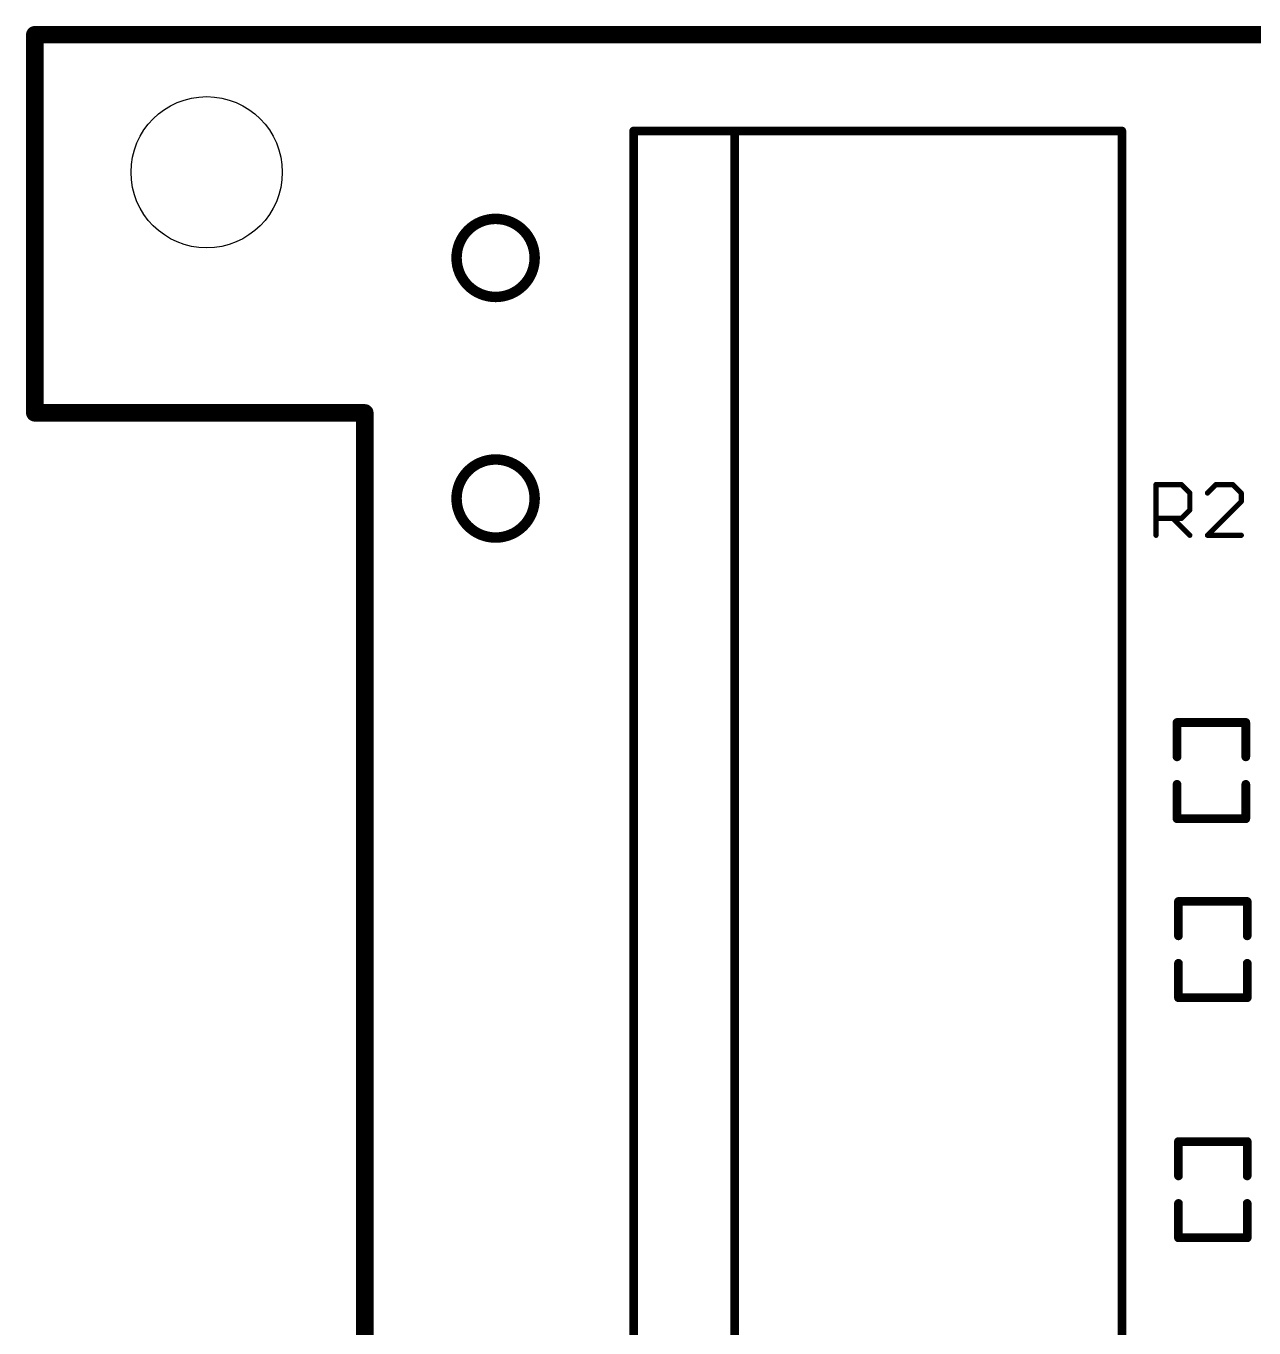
# Model space of a CAD drawing. Extents: x -33.1 to 40.1, y -20.3 to 20.1.
# Drawn here: x -33.13 to -15.27, y 1.19 to 20.13 of the extents above; entities that cross this region are included whole.
import ezdxf

# ---------------------------------------------------------------- set-up
doc = ezdxf.new("R2010")
doc.units = 0
for name, color, linetype in [('20', 53, 'CONTINUOUS'), ('201', 110, 'CONTINUOUS'), ('21', 253, 'CONTINUOUS')]:
    doc.layers.add(name, color=color, linetype=linetype)

msp = doc.modelspace()

# ---------------------------------------------------------------- linework, layer by layer
at = {"layer": '20', "const_width": 0.254}
for points in [[(-33, 20), (24, 20)], [(-33, 20), (-33, 14.5)], [(-33, 14.5), (-28.2, 14.5)], [(-28.2, -14.5), (-28.2, 14.5)]]:
    msp.add_lwpolyline(points, dxfattribs=at)
at = {"layer": '20', "const_width": 0.127}
for points in [[(-33, 20.0635, 1), (-33, 19.9365)], [(-32.9365, 20, 1), (-33.0635, 20)], [(-33, 14.5635, 1), (-33, 14.4365)], [(-28.1365, 14.5, 1), (-28.2635, 14.5)], [(-28.2, 14.4365, 1), (-28.2, 14.5635)], [(-33.0635, 14.5, 1), (-32.9365, 14.5)]]:
    msp.add_lwpolyline(points, format="xyb", dxfattribs=at)
at = {"layer": '20'}
msp.add_circle((-30.5, 18), 1.1, dxfattribs=at)
at = {"layer": '201', "const_width": 0.1524}
for points in [[(-26.298, 16.186, 1), (-26.298, 17.322, 1), (-26.298, 16.186)], [(-26.298, 12.686, 1), (-26.298, 13.822, 1), (-26.298, 12.686)]]:
    msp.add_lwpolyline(points, format="xyb", dxfattribs=at)
at = {"layer": '21'}
for points, const_width in [([(-24.2583, 18.6, 1), (-24.3218, 18.6)], 0.0635), ([(-24.29, 18.6318, 1), (-24.29, 18.5683)], 0.0635), ([(-22.82, 18.6318, 1), (-22.82, 18.5683)], 0.0635), ([(-22.7883, 18.6, 1), (-22.8517, 18.6)], 0.0635), ([(-22.82, 18.5683, 1), (-22.82, 18.6318)], 0.0635), ([(-17.1583, 18.6, 1), (-17.2218, 18.6)], 0.0635), ([(-17.19, 18.5683, 1), (-17.19, 18.6318)], 0.0635), ([(-16.6935, 13.4756, 1), (-16.6935, 13.4375)], 0.0381), ([(-16.6745, 13.4565, 1), (-16.7126, 13.4565)], 0.0381), ([(-16.3115, 13.47, 1), (-16.3384, 13.4431)], 0.0381), ([(-16.3249, 13.4375, 1), (-16.3249, 13.4756)], 0.0381), ([(-15.8223, 13.4756, 1), (-15.8223, 13.4375)], 0.0381), ([(-15.8088, 13.4431, 1), (-15.8357, 13.47)], 0.0381), ([(-15.563, 13.47, 1), (-15.59, 13.4431)], 0.0381), ([(-15.5765, 13.4375, 1), (-15.5765, 13.4756)], 0.0381), ([(-16.183, 13.3337, 1), (-16.2211, 13.3337)], 0.0381), ([(-16.2155, 13.3202, 1), (-16.1886, 13.3471)], 0.0381), ([(-15.9586, 13.3471, 1), (-15.9317, 13.3202)], 0.0381), ([(-15.4346, 13.3337, 1), (-15.4727, 13.3337)], 0.0381), ([(-15.4671, 13.3202, 1), (-15.4402, 13.3471)], 0.0381), ([(-16.2211, 13.0879, 1), (-16.183, 13.0879)], 0.0381), ([(-16.1886, 13.0744, 1), (-16.2155, 13.1014)], 0.0381), ([(-15.4727, 13.2108, 1), (-15.4346, 13.2108)], 0.0381), ([(-15.4402, 13.1973, 1), (-15.4671, 13.2243)], 0.0381), ([(-16.6935, 12.9841, 1), (-16.6935, 12.946)], 0.0381), ([(-16.4343, 12.9785, 1), (-16.4613, 12.9516)], 0.0381), ([(-16.3384, 12.9785, 1), (-16.3115, 12.9516)], 0.0381), ([(-16.3249, 12.946, 1), (-16.3249, 12.9841)], 0.0381), ([(-16.7126, 12.7193, 1), (-16.6745, 12.7193)], 0.0381), ([(-16.2155, 12.7058, 1), (-16.1886, 12.7328)], 0.0381), ([(-15.9586, 12.7328, 1), (-15.9317, 12.7058)], 0.0381), ([(-15.9451, 12.7384, 1), (-15.9451, 12.7003)], 0.0381), ([(-15.4536, 12.7003, 1), (-15.4536, 12.7384)], 0.0381), ([(-16.3877, 10.0282, 1), (-16.3877, 9.9647)], 0.0635), ([(-16.356, 9.9964, 1), (-16.4195, 9.9964)], 0.0635), ([(-15.3559, 9.9964, 1), (-15.4195, 9.9964)], 0.0635), ([(-15.3877, 9.9647, 1), (-15.3877, 10.0282)], 0.0635), ([(-16.4195, 9.4964, 1), (-16.356, 9.4964)], 0.0635), ([(-15.4195, 9.4964, 1), (-15.3559, 9.4964)], 0.0635), ([(-16.356, 9.0964, 1), (-16.4195, 9.0964)], 0.0635), ([(-15.3559, 9.0964, 1), (-15.4195, 9.0964)], 0.0635), ([(-16.3877, 8.6282, 1), (-16.3877, 8.5647)], 0.0635), ([(-16.4195, 8.5964, 1), (-16.356, 8.5964)], 0.0635), ([(-15.4195, 8.5964, 1), (-15.3559, 8.5964)], 0.0635), ([(-15.3877, 8.5647, 1), (-15.3877, 8.6282)], 0.0635), ([(-16.3354, 7.3929, 1), (-16.3988, 7.3929)], 0.0635), ([(-16.3671, 7.4246, 1), (-16.3671, 7.3612)], 0.0635), ([(-15.3354, 7.3929, 1), (-15.3989, 7.3929)], 0.0635), ([(-15.3671, 7.3612, 1), (-15.3671, 7.4246)], 0.0635), ([(-16.3988, 6.8929, 1), (-16.3354, 6.8929)], 0.0635), ([(-15.3989, 6.8929, 1), (-15.3354, 6.8929)], 0.0635), ([(-16.3354, 6.4929, 1), (-16.3988, 6.4929)], 0.0635), ([(-15.3354, 6.4929, 1), (-15.3989, 6.4929)], 0.0635), ([(-16.3671, 6.0247, 1), (-16.3671, 5.9612)], 0.0635), ([(-16.3988, 5.9929, 1), (-16.3354, 5.9929)], 0.0635), ([(-15.3989, 5.9929, 1), (-15.3354, 5.9929)], 0.0635), ([(-15.3671, 5.9612, 1), (-15.3671, 6.0247)], 0.0635), ([(-16.3671, 3.9322, 1), (-16.3671, 3.8687)], 0.0635), ([(-16.3354, 3.9004, 1), (-16.3988, 3.9004)], 0.0635), ([(-15.3354, 3.9004, 1), (-15.3989, 3.9004)], 0.0635), ([(-15.3671, 3.8687, 1), (-15.3671, 3.9322)], 0.0635), ([(-16.3988, 3.4004, 1), (-16.3354, 3.4004)], 0.0635), ([(-15.3989, 3.4004, 1), (-15.3354, 3.4004)], 0.0635), ([(-16.3354, 3.0004, 1), (-16.3988, 3.0004)], 0.0635), ([(-15.3354, 3.0004, 1), (-15.3989, 3.0004)], 0.0635), ([(-16.3671, 2.5322, 1), (-16.3671, 2.4686)], 0.0635), ([(-16.3988, 2.5004, 1), (-16.3354, 2.5004)], 0.0635), ([(-15.3989, 2.5004, 1), (-15.3354, 2.5004)], 0.0635), ([(-15.3671, 2.4686, 1), (-15.3671, 2.5322)], 0.0635)]:
    msp.add_lwpolyline(points, format="xyb", dxfattribs=dict(at, const_width=const_width))
for points, const_width in [([(-24.29, -20.1), (-24.29, 18.6)], 0.127), ([(-24.29, 18.6), (-22.82, 18.6)], 0.127), ([(-22.82, 18.6), (-17.19, 18.6)], 0.127), ([(-22.82, -20.1), (-22.82, 18.6)], 0.127), ([(-17.19, 18.6), (-17.19, -20.1)], 0.127), ([(-16.6935, 12.7193), (-16.6935, 13.4565)], 0.0762), ([(-16.6935, 13.4565), (-16.3249, 13.4565)], 0.0762), ([(-16.3249, 13.4565), (-16.2021, 13.3337)], 0.0762), ([(-15.8223, 13.4565), (-15.9451, 13.3337)], 0.0762), ([(-15.5765, 13.4565), (-15.8223, 13.4565)], 0.0762), ([(-15.4536, 13.3337), (-15.5765, 13.4565)], 0.0762), ([(-16.2021, 13.3337), (-16.2021, 13.0879)], 0.0762), ([(-15.4536, 13.2108), (-15.4536, 13.3337)], 0.0762), ([(-16.2021, 13.0879), (-16.3249, 12.965)], 0.0762), ([(-15.9451, 12.7193), (-15.4536, 13.2108)], 0.0762), ([(-16.3249, 12.965), (-16.6935, 12.965)], 0.0762), ([(-16.4478, 12.965), (-16.2021, 12.7193)], 0.0762), ([(-15.4536, 12.7193), (-15.9451, 12.7193)], 0.0762), ([(-16.3877, 9.9964), (-15.3877, 9.9964)], 0.127), ([(-16.3877, 9.4964), (-16.3877, 9.9964)], 0.127), ([(-15.3877, 9.9964), (-15.3877, 9.4964)], 0.127), ([(-16.3877, 9.0964), (-16.3877, 8.5964)], 0.127), ([(-15.3877, 8.5964), (-15.3877, 9.0964)], 0.127), ([(-16.3877, 8.5964), (-15.3877, 8.5964)], 0.127), ([(-15.3671, 7.3929), (-16.3671, 7.3929)], 0.127), ([(-16.3671, 7.3929), (-16.3671, 6.8929)], 0.127), ([(-15.3671, 6.8929), (-15.3671, 7.3929)], 0.127), ([(-16.3671, 5.9929), (-16.3671, 6.4929)], 0.127), ([(-15.3671, 6.4929), (-15.3671, 5.9929)], 0.127), ([(-15.3671, 5.9929), (-16.3671, 5.9929)], 0.127), ([(-15.3671, 3.9004), (-16.3671, 3.9004)], 0.127), ([(-16.3671, 3.9004), (-16.3671, 3.4004)], 0.127), ([(-15.3671, 3.4004), (-15.3671, 3.9004)], 0.127), ([(-16.3671, 2.5004), (-16.3671, 3.0004)], 0.127), ([(-15.3671, 3.0004), (-15.3671, 2.5004)], 0.127), ([(-15.3671, 2.5004), (-16.3671, 2.5004)], 0.127)]:
    msp.add_lwpolyline(points, dxfattribs=dict(at, const_width=const_width))

doc.saveas('drawing.dxf')
